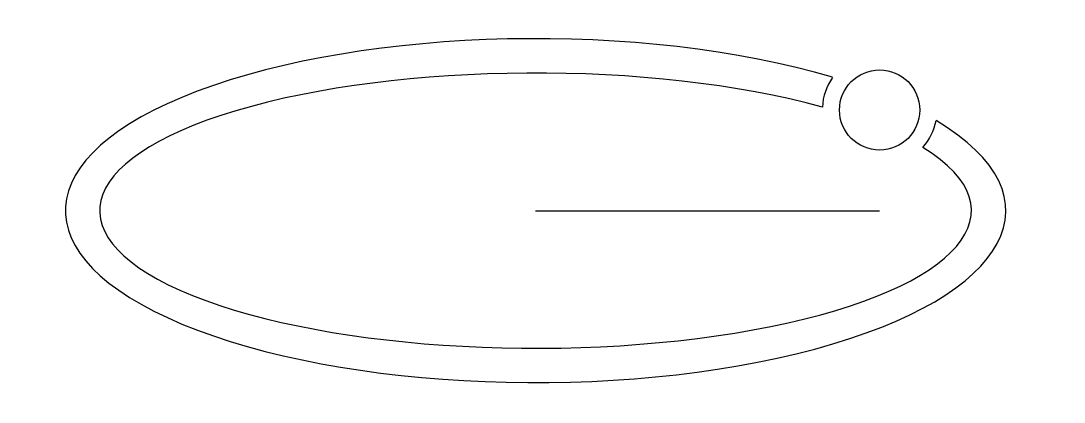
# Model space of a CAD drawing. Header units: millimetres. Extents: x 2520 to 5312, y 1202 to 2599.
# Drawn here: x 5130.5 to 5312.4, y 2532.9 to 2599.4 of the extents above.
import ezdxf

# ---------------------------------------------------------------- set-up
doc = ezdxf.new("R2010")
doc.units = ezdxf.units.MM

msp = doc.modelspace()

# ---------------------------------------------------------------- linework, layer by layer
msp.add_line((5220.22, 2566.33), (5280.22, 2566.33))
msp.add_circle((5280.22, 2583.89), 7)
for start, end in [(145.2659, 177.0928), (318.9843, 349.413)]:
    msp.add_arc((5280.22, 2583.89), 10, start, end)
for major_axis, ratio, start_param, end_param in [((82, 0), 0.365854, 0.887327, 6.834985), ((76, 0), 0.315789, 0.852552, 6.759362)]:
    msp.add_ellipse((5220.22, 2566.33), major_axis=major_axis, ratio=ratio, start_param=start_param, end_param=end_param)

doc.saveas('drawing.dxf')
